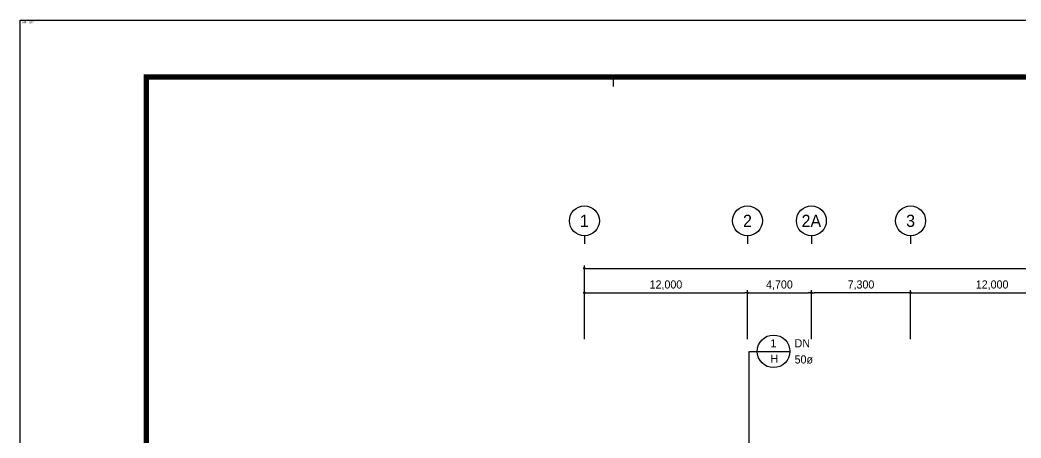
# Model space of a CAD drawing. Header units: millimetres. Extents: x 0 to 168200, y 0 to 118800.
# Drawn here: x 0 to 73648, y 88042 to 118800 of the extents above; entities that cross this region are included whole.
import ezdxf
from ezdxf.enums import TextEntityAlignment as Align

# ---------------------------------------------------------------- set-up
doc = ezdxf.new("R2010")
doc.units = ezdxf.units.MM
doc.header["$LTSCALE"] = 200
doc.layers.get('DEFPOINTS').update_dxf_attribs({"color": 137})
for name, color, linetype in [('BACK', 8, 'Continuous'), ('R', 1, 'Continuous'), ('TEXT', 2, 'Continuous'), ('XR-SHEET-SHT', 5, 'Continuous')]:
    doc.layers.add(name, color=color, linetype=linetype)
doc.layers.add('XR-SHEET-TEMP', color=171, linetype='Continuous', plot=False)
doc.layers.add('숨김', color=1, linetype='Continuous', plot=False)
doc.styles.add('ghs', font='')
doc.styles.add('돋움', font='')
doc.styles.add('스타일2', font='')
doc.styles.get('ghs').set_extended_font_data('Dotum')
doc.styles.get('돋움').set_extended_font_data('Dotum')
doc.styles.get('스타일2').set_extended_font_data('Malgun Gothic', bold=True)
doc.dimstyles.new('M-200', dxfattribs={"dimscale": 200, "dimtxt": 3, "dimasz": 1, "dimexe": 1, "dimexo": 1, "dimgap": 1, "dimtad": 1, "dimdec": 0, "dimdsep": 46, "dimlunit": 6, "dimtxsty": '돋움', "dimblk": 'DOT', "dimcen": 1, "dimclrd": 256, "dimclre": 256, "dimclrt": 256, "dimazin": 0, "dimtfac": 1, "dimtdec": 0, "dimtix": 1, "dimtmove": 2, "dimatfit": 3, "dimldrblk": 'DOT', "dimfxl": 1, "dimtolj": 1, "dimtzin": 1, "dimlwd": -1, "dimlwe": -1, "dimarcsym": 0})

# ---------------------------------------------------------------- blocks, each defined once
blk = doc.blocks.new('XR-SHEET')
at = {"layer": 'XR-SHEET-SHT', "color": 5}
blk.add_lwpolyline([(0, 594), (841, 594), (841, 0), (0, 0)], close=True, dxfattribs=at)
at = {"layer": 'XR-SHEET-SHT', "color": 5, "const_width": 2}
blk.add_lwpolyline([(46.5, 573), (819.5, 573), (819.5, 21), (46.5, 21)], close=True, dxfattribs=at)
at = {"layer": 'XR-SHEET-TEMP'}
blk.add_line((218.25, 573), (218.25, 569.5), dxfattribs=at)
blk = doc.blocks.new('_DOT')
at = {"color": 0, "linetype": 'ByBlock'}
blk.add_line((-0.5, 0), (-1, 0), dxfattribs=at)
at = {"color": 0, "linetype": 'ByBlock', "const_width": 0.5}
blk.add_lwpolyline([(-0.25, 0, 1), (0.25, 0, 1)], format="xyb", close=True, dxfattribs=at)
blk = doc.blocks.new('*D845')
at = {"layer": 'BACK'}
for p, q in [((41525, 95325), (41525, 100725)), ((41725, 100525), (112325, 100525)), ((112525, 95325), (112525, 100725))]:
    blk.add_line(p, q, dxfattribs=at)
at = {"layer": 'DEFPOINTS', "color": 0}
for p in [(112525, 100525), (41525, 95125), (112525, 95125)]:
    blk.add_point(p, dxfattribs=at)
at = {"layer": 'BACK', "linetype": 'ByBlock', "xscale": 200, "yscale": 200, "zscale": 200}
for p, rotation in [((41525, 100525), 180), ((112525, 100525), 360)]:
    blk.add_blockref('_DOT', p, dxfattribs=dict(at, rotation=rotation))
at = {"layer": 'BACK', "insert": (77025, 101087), "char_height": 600, "attachment_point": 5, "style": '돋움'}
blk.add_mtext('\\A1;71,000', dxfattribs=at)
blk = doc.blocks.new('*D849')
at = {"layer": 'BACK'}
for p, q in [((65525, 95325), (65525, 98925)), ((65725, 98725), (77325, 98725)), ((77525, 95325), (77525, 98925))]:
    blk.add_line(p, q, dxfattribs=at)
at = {"layer": 'DEFPOINTS', "color": 0}
for p in [(77525, 98725), (65525, 95125), (77525, 95125)]:
    blk.add_point(p, dxfattribs=at)
at = {"layer": 'BACK', "linetype": 'ByBlock', "xscale": 200, "yscale": 200, "zscale": 200, "rotation": 180}
blk.add_blockref('_DOT', (65525, 98725), dxfattribs=at)
at = {"layer": 'BACK', "linetype": 'ByBlock', "xscale": 200, "yscale": 200, "zscale": 200}
blk.add_blockref('_DOT', (77525, 98725), dxfattribs=at)
at = {"layer": 'BACK', "insert": (71525, 99283), "char_height": 600, "attachment_point": 5, "style": '돋움'}
blk.add_mtext('\\A1;12,000', dxfattribs=at)
blk = doc.blocks.new('*D850')
at = {"layer": 'BACK'}
for p, q in [((53525, 95325), (53525, 98925)), ((53725, 98725), (58025, 98725)), ((58225, 95325), (58225, 98925))]:
    blk.add_line(p, q, dxfattribs=at)
at = {"layer": 'DEFPOINTS', "color": 0}
for p in [(58225, 98725), (53525, 95125), (58225, 95125)]:
    blk.add_point(p, dxfattribs=at)
at = {"layer": 'BACK', "linetype": 'ByBlock', "xscale": 200, "yscale": 200, "zscale": 200, "rotation": 180}
blk.add_blockref('_DOT', (53525, 98725), dxfattribs=at)
at = {"layer": 'BACK', "linetype": 'ByBlock', "xscale": 200, "yscale": 200, "zscale": 200}
blk.add_blockref('_DOT', (58225, 98725), dxfattribs=at)
at = {"layer": 'BACK', "insert": (55875, 99283), "char_height": 600, "attachment_point": 5, "style": '돋움'}
blk.add_mtext('\\A1;4,700', dxfattribs=at)
blk = doc.blocks.new('*D851')
at = {"layer": 'BACK'}
for p, q in [((41525, 95325), (41525, 98925)), ((41725, 98725), (53325, 98725)), ((53525, 95325), (53525, 98925))]:
    blk.add_line(p, q, dxfattribs=at)
at = {"layer": 'DEFPOINTS', "color": 0}
for p in [(53525, 98725), (41525, 95125), (53525, 95125)]:
    blk.add_point(p, dxfattribs=at)
at = {"layer": 'BACK', "linetype": 'ByBlock', "xscale": 200, "yscale": 200, "zscale": 200, "rotation": 180}
blk.add_blockref('_DOT', (41525, 98725), dxfattribs=at)
at = {"layer": 'BACK', "linetype": 'ByBlock', "xscale": 200, "yscale": 200, "zscale": 200}
blk.add_blockref('_DOT', (53525, 98725), dxfattribs=at)
at = {"layer": 'BACK', "insert": (47525, 99283), "char_height": 600, "attachment_point": 5, "style": '돋움'}
blk.add_mtext('\\A1;12,000', dxfattribs=at)
blk = doc.blocks.new('*D854')
at = {"layer": 'BACK'}
for p, q in [((58225, 95325), (58225, 98925)), ((65325, 98725), (58425, 98725)), ((65525, 95325), (65525, 98925))]:
    blk.add_line(p, q, dxfattribs=at)
at = {"layer": 'DEFPOINTS', "color": 0}
for p in [(58225, 98725), (58225, 95125), (65525, 95125)]:
    blk.add_point(p, dxfattribs=at)
at = {"layer": 'BACK', "linetype": 'ByBlock', "xscale": 200, "yscale": 200, "zscale": 200, "rotation": 180}
blk.add_blockref('_DOT', (58225, 98725), dxfattribs=at)
at = {"layer": 'BACK', "linetype": 'ByBlock', "xscale": 200, "yscale": 200, "zscale": 200}
blk.add_blockref('_DOT', (65525, 98725), dxfattribs=at)
at = {"layer": 'BACK', "insert": (61875, 99283), "char_height": 600, "attachment_point": 5, "style": '돋움'}
blk.add_mtext('\\A1;7,300', dxfattribs=at)
blk = doc.blocks.new('1')
blk.add_line((0, 600), (0, 0))
blk.add_circle((0, 1700), 1100)
at = {"style": '스타일2'}
blk.add_attdef('X', text='', height=900, dxfattribs=at).set_placement((0, 1700), align=Align.MIDDLE)

msp = doc.modelspace()

# ---------------------------------------------------------------- linework, layer by layer
at = {"layer": 'R'}
msp.add_line((53651.2, 72520), (53651.2, 94417.7), dxfattribs=at)
at = {"layer": 'TEXT'}
msp.add_line((53651.2, 94417.7), (56646.3, 94417.7), dxfattribs=at)
msp.add_circle((55446.3, 94417.7), 1200, dxfattribs=at)

# ---------------------------------------------------------------- block references
at = {"xscale": 200, "yscale": 200, "zscale": 200}
msp.add_blockref('XR-SHEET', (0, 0), dxfattribs=at)
at = {"layer": 'BACK'}
ref = msp.add_blockref('1', (41525, 102325), dxfattribs=at)
ref.add_attrib('X', '1', dxfattribs={"layer": '0', "height": 900, "style": '돋움'}).set_placement((41525, 104025), align=Align.MIDDLE)
ref = msp.add_blockref('1', (53525, 102325), dxfattribs=at)
ref.add_attrib('X', '2', dxfattribs={"layer": '0', "height": 900, "style": '돋움'}).set_placement((53525, 104025), align=Align.MIDDLE)
ref = msp.add_blockref('1', (58225, 102325), dxfattribs=at)
ref.add_attrib('X', '2A', dxfattribs={"layer": '0', "height": 900, "style": '돋움'}).set_placement((58225, 104025), align=Align.MIDDLE)
ref = msp.add_blockref('1', (65525, 102325), dxfattribs=at)
ref.add_attrib('X', '3', dxfattribs={"layer": '0', "height": 900, "style": '돋움'}).set_placement((65525, 104025), align=Align.MIDDLE)

# ---------------------------------------------------------------- texts
at = {"layer": 'TEXT', "style": 'ghs'}
for s, p in [('1', (55431.4, 95013.2)), ('H', (55491, 93882.9))]:
    msp.add_text(s, height=600, dxfattribs=at).set_placement(p, align=Align.MIDDLE)
for s, p in [('DN', (56992.5, 95013.2)), ('50ø', (56992.5, 93822.2))]:
    msp.add_text(s, height=600, dxfattribs=at).set_placement(p, align=Align.MIDDLE_LEFT)
at = {"layer": '숨김', "style": 'ghs'}
msp.add_text('MF - 007', height=150, dxfattribs=at).set_placement((178.4, 118546.5))

# ---------------------------------------------------------------- dimensions: what is measured, and where the dimension line sits
at = {"layer": 'BACK'}
dim = msp.add_linear_dim(base=(112525, 100525), p1=(41525, 95125), p2=(112525, 95125), angle=180, dimstyle='M-200', dxfattribs=at)
dim.commit()
dim.dimension.update_dxf_attribs({"geometry": '*D845', "text_midpoint": (77025, 101087), "dimtype": 160})
for base, p1, p2, picture, middle in [((53525, 98725), (41525, 95125), (53525, 95125), '*D851', (47525, 99283.2)), ((58225, 98725), (53525, 95125), (58225, 95125), '*D850', (55875, 99283.2)), ((77525, 98725), (65525, 95125), (77525, 95125), '*D849', (71525, 99283.2))]:
    dim = msp.add_linear_dim(base=base, p1=p1, p2=p2, dimstyle='M-200', dxfattribs=at)
    dim.commit()
    dim.dimension.update_dxf_attribs({"geometry": picture, "text_midpoint": middle})
dim = msp.add_linear_dim(base=(58225, 98725), p1=(65525, 95125), p2=(58225, 95125), angle=180, dimstyle='M-200', dxfattribs=at)
dim.commit()
dim.dimension.update_dxf_attribs({"geometry": '*D854', "text_midpoint": (61875, 99283.2)})

doc.saveas('drawing.dxf')
